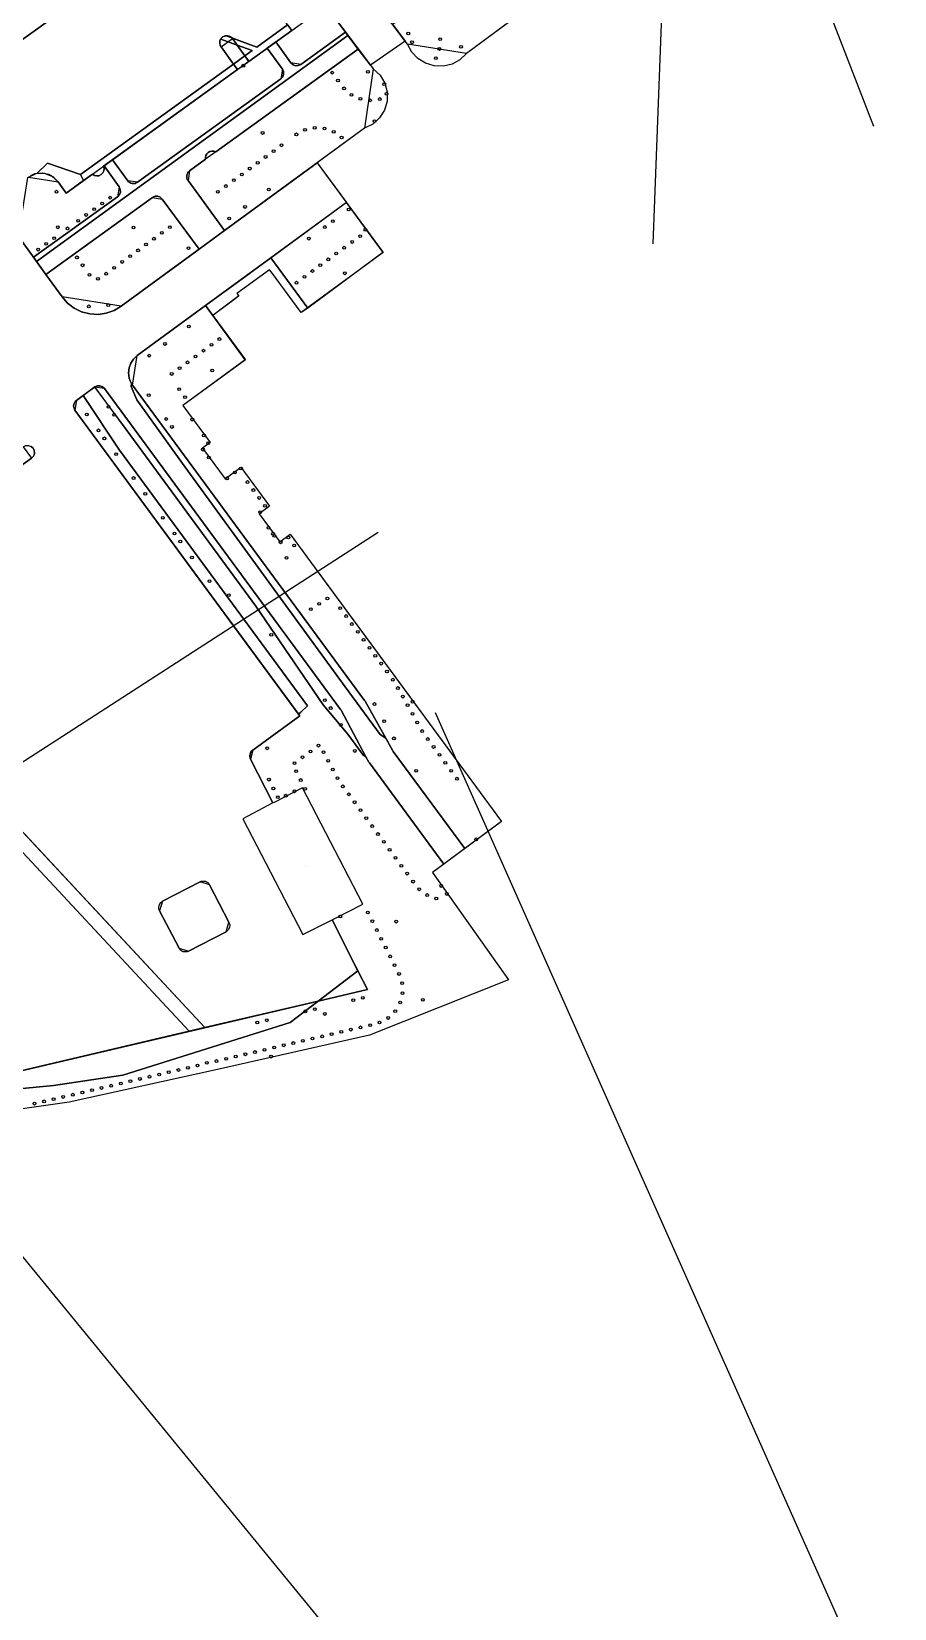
# Model space of a CAD drawing. Header units: metres. Extents: x 13966 to 15478, y -1639 to -430.
# Drawn here: x 14512.6 to 14635.2, y -1290.7 to -1066.7 of the extents above; entities that cross this region are included whole.
import ezdxf

# ---------------------------------------------------------------- set-up
doc = ezdxf.new("R2010")
doc.units = ezdxf.units.M
for name, color, linetype in [('BOUNDARY', 7, 'Continuous'), ('CURB', 7, 'Continuous'), ('ELECTR_CABLE_COMM', 7, 'Continuous'), ('GAS', 7, 'Continuous'), ('GRASS', 7, 'Continuous'), ('HEAT', 7, 'Continuous'), ('OVERHEAD_POWER_LINE', 7, 'Continuous'), ('ROAD', 7, 'Continuous'), ('SIDEWALK_PATH', 7, 'Continuous')]:
    doc.layers.add(name, color=color, linetype=linetype)

# ---------------------------------------------------------------- blocks, each defined once
blk = doc.blocks.new('ИВА_БУЛЛАТА')
blk.add_circle((0, 0), 0.2)
blk = doc.blocks.new('СПИРЕЯ_GREFSHEIM')
blk.add_circle((0, 0), 0.2)
blk = doc.blocks.new('ПУЗЫРЕПЛОДНИК_LADY_IN_RED')
blk.add_circle((0, 0), 0.2)
blk = doc.blocks.new('ПУЗЫРЕПЛОДНИК_TINY_WINE_GOLD')
blk.add_circle((0, 0), 0.2)
blk = doc.blocks.new('ЛАПЧАТКА_GOLDFINGER')
blk.add_circle((0, 0), 0.2)
blk = doc.blocks.new('КЛЕН_CRIMSON_SENTRY')
blk.add_circle((0, 0), 0.2)
blk = doc.blocks.new('КЛЕН_ГИННАЛА')
blk.add_circle((0, 0), 0.2)
blk = doc.blocks.new('КЛЕН_PRINCETON_GOLD')
blk.add_circle((0, 0), 0.2)

msp = doc.modelspace()

# ---------------------------------------------------------------- linework, layer by layer
at = {"layer": 'BOUNDARY'}
msp.add_lwpolyline([(14606.28, -1046.23), (14574.4, -1069.79), (14565.99, -1068.46), (14565.66, -1068.02), (14560.75, -1071.45), (14561.13, -1071.97), (14559.88, -1080.42), (14553.17, -1085.33), (14562.55, -1098.06), (14550.92, -1106.62), (14546.68, -1100.86), (14546.39, -1100.55), (14541.77, -1103.91), (14542.02, -1104.25), (14538.34, -1107), (14542.97, -1113.33), (14534.09, -1119.83), (14537.96, -1125.08), (14536.9, -1125.86), (14540.11, -1130.22), (14542.34, -1128.58), (14546.42, -1134.12), (14544.93, -1135.21), (14547.87, -1139.2), (14549.35, -1138.11), (14579.38, -1178.93), (14569.55, -1186.16), (14580.35, -1201.4), (14560.6, -1209.27), (14539.02, -1214.15), (14517.93, -1218.8), (14496.01, -1221.94)], dxfattribs=at)
at = {"layer": 'CURB'}
for points in [[(14571.62, -1019.25), (14572.36, -1020.29), (14571.67, -1024.47), (14482.84, -1088.16)], [(14565.66, -1068.02), (14559.97, -1060.45), (14560.35, -1052.77), (14561.9, -1052.87), (14564.18, -1056.03), (14572.29, -1050.19), (14569.95, -1046.94)], [(14539.51, -1068.85), (14541.13, -1067.68), (14543.47, -1070.92), (14549.55, -1066.53), (14547.27, -1063.37), (14547.67, -1061.88), (14554.93, -1063.74), (14560.75, -1071.45)], [(14547.3, -1068.16), (14546.08, -1069.04)], [(14557.21, -1066.76), (14550.84, -1071.36), (14549.44, -1071.13), (14547.3, -1068.16)], [(14557.21, -1066.77), (14559.01, -1069.16)], [(14553.17, -1085.33), (14525.33, -1105.71), (14516.92, -1104.37), (14510.73, -1095.78), (14512.08, -1087.4), (14512.16, -1087.35), (14516.35, -1088.02), (14517.52, -1089.65), (14521.24, -1086.96), (14522.82, -1085.82), (14541.85, -1072.09), (14539.51, -1068.85)], [(14546.08, -1069.04), (14548.23, -1072.01), (14548, -1073.41), (14527.64, -1088.1), (14526.25, -1087.87), (14524.1, -1084.9)], [(14559.03, -1069.15), (14538.75, -1083.78), (14537.29, -1084.83), (14535.05, -1086.45), (14534.82, -1087.86), (14540.02, -1094.96)], [(14522.89, -1085.77), (14525.03, -1088.75), (14524.81, -1090.14), (14512.87, -1098.75)], [(14524.1, -1084.9), (14522.89, -1085.77)], [(14514.63, -1101.19), (14529.77, -1090.26), (14531.17, -1090.48), (14536.39, -1097.61)], [(14574.14, -1182.78), (14563.98, -1168.96), (14563.91, -1168.86), (14559.97, -1161.83), (14559.9, -1161.73), (14526.94, -1116.93), (14527.59, -1112.73), (14557.31, -1090.98)], [(14536.39, -1097.61), (14540.02, -1094.96)], [(14512.87, -1098.75), (14514.63, -1101.19)], [(14551.83, -1105.96), (14546.6, -1098.82)], [(14540.23, -1103.48), (14543.76, -1100.9)], [(14542.96, -1113.31), (14537.32, -1105.61)], [(14571.16, -1184.98), (14560.59, -1170.6), (14560.52, -1170.48), (14556.57, -1163.12), (14556.49, -1163.01), (14522.95, -1117.41), (14521.55, -1117.19), (14518.97, -1119.09), (14518.76, -1120.49), (14550.69, -1163.89), (14544.01, -1168.79), (14543.72, -1170.05)], [(14520.59, -1117.91), (14520.56, -1117.92)], [(14511.42, -1125.68), (14512.59, -1127.3), (14497.7, -1138.02), (14500.28, -1141.6), (14499.6, -1145.78), (14487.31, -1154.64), (14537.22, -1208.21), (14560.32, -1202.8), (14555.3, -1192.89)], [(14498.76, -1217.21), (14534.97, -1208.73), (14485.67, -1155.82)], [(14546.88, -1176.29), (14543.72, -1170.05)], [(14551.47, -1185.35), (14551.47, -1185.34)]]:
    msp.add_lwpolyline(points, dxfattribs=at)
msp.add_lwpolyline([(14534.89, -1197.35), (14540.22, -1194.58), (14540.64, -1193.23), (14537.88, -1187.91), (14536.53, -1187.48), (14531.2, -1190.25), (14530.78, -1191.6), (14533.54, -1196.92)], close=True, dxfattribs=at)
at = {"layer": 'ELECTR_CABLE_COMM'}
msp.add_line((14569.96, -1163.43), (14635.2, -1310.16), dxfattribs=at)
at = {"layer": 'GAS'}
for p, q in [((14632.28, -1080.15), (14522.03, -796.13)), ((14378.96, -1079.46), (14616.6, -1369.15))]:
    msp.add_line(p, q, dxfattribs=at)
at = {"layer": 'GRASS'}
for points in [[(14563.88, -1065.65), (14598.56, -1040.63), (14599.07, -1040.33), (14599.62, -1040.14), (14600.2, -1040.07), (14600.79, -1040.1), (14601.37, -1040.25), (14601.89, -1040.51), (14602.36, -1040.87), (14602.75, -1041.31), (14606.29, -1046.22), (14574.4, -1069.79), (14573.46, -1070.68), (14572.34, -1071.29), (14571.11, -1071.59), (14569.81, -1071.56), (14568.57, -1071.19), (14567.48, -1070.52), (14566.61, -1069.6), (14565.99, -1068.46)], [(14551.19, -1064.07), (14547.1, -1062.62), (14547.17, -1062.39), (14547.29, -1062.18), (14547.46, -1062), (14547.67, -1061.88), (14549.65, -1061.36), (14551.63, -1061.53), (14553.45, -1062.34), (14554.93, -1063.74), (14557.21, -1066.76), (14550.84, -1071.36), (14550.48, -1071.52), (14550.1, -1071.54), (14549.74, -1071.4), (14549.44, -1071.13), (14547.3, -1068.16), (14549.55, -1066.53), (14551.81, -1064.91)], [(14539.51, -1068.85), (14539.37, -1068.59), (14539.32, -1068.3), (14539.35, -1068.01), (14539.47, -1067.74), (14541.79, -1068.59), (14542.91, -1070.14), (14541.28, -1071.31)], [(14541.79, -1068.59), (14539.47, -1067.74), (14539.61, -1067.56), (14539.79, -1067.42), (14539.99, -1067.32), (14540.22, -1067.27), (14541.04, -1067.57), (14541.09, -1067.62), (14541.13, -1067.68)], [(14526.25, -1087.87), (14524.1, -1084.9), (14541.85, -1072.09), (14541.89, -1072.03), (14543.33, -1071.04), (14543.38, -1070.89), (14543.47, -1070.92), (14546.08, -1069.04), (14548.23, -1072.01), (14548.39, -1072.37), (14548.4, -1072.76), (14548.27, -1073.12), (14548, -1073.41), (14527.64, -1088.1), (14527.47, -1088.19), (14527.29, -1088.26), (14527.1, -1088.28), (14526.9, -1088.27), (14526.71, -1088.22), (14526.53, -1088.14), (14526.38, -1088.02)], [(14534.82, -1087.86), (14534.72, -1087.69), (14534.66, -1087.5), (14534.63, -1087.31), (14534.64, -1087.11), (14534.69, -1086.92), (14534.78, -1086.74), (14534.9, -1086.59), (14535.05, -1086.45), (14537.29, -1084.83), (14537.29, -1084.55), (14537.35, -1084.28), (14537.49, -1084.04), (14537.69, -1083.85), (14537.94, -1083.72), (14538.21, -1083.66), (14538.49, -1083.68), (14538.75, -1083.78), (14559.02, -1069.16), (14561.13, -1071.97), (14562.1, -1072.88), (14562.77, -1074), (14563.12, -1075.25), (14563.11, -1076.58), (14562.73, -1077.86), (14562.04, -1078.96), (14561.07, -1079.83), (14559.88, -1080.42), (14540.02, -1094.96)], [(14541.8, -1072.03), (14541.28, -1071.31), (14542.91, -1070.14), (14543.4, -1070.83), (14543.33, -1071.04), (14541.94, -1072.03)], [(14516.92, -1104.37), (14514.63, -1101.19), (14529.77, -1090.26), (14530.13, -1090.09), (14530.52, -1090.08), (14530.87, -1090.21), (14531.17, -1090.48), (14536.39, -1097.61), (14525.33, -1105.71), (14524.31, -1106.31), (14523.2, -1106.7), (14522.04, -1106.86), (14520.85, -1106.79), (14519.7, -1106.49), (14518.64, -1105.98), (14517.71, -1105.26)], [(14551.83, -1105.96), (14546.6, -1098.82), (14557.31, -1090.98), (14562.51, -1098.09)], [(14526.78, -1116.68), (14526.6, -1116.32), (14526.47, -1115.95), (14526.39, -1115.55), (14526.36, -1115.15), (14526.44, -1114.45), (14526.69, -1113.8), (14527.07, -1113.21), (14527.59, -1112.73), (14537.32, -1105.61), (14538.34, -1107), (14542.96, -1113.31), (14534.1, -1119.83), (14537.96, -1125.08), (14536.9, -1125.86), (14540.11, -1130.22), (14542.34, -1128.58), (14546.42, -1134.12), (14544.93, -1135.21), (14547.87, -1139.2), (14549.35, -1138.11), (14556.16, -1147.36), (14579.38, -1178.93), (14574.14, -1182.78), (14563.98, -1168.96), (14563.91, -1168.86), (14562.93, -1167.1), (14559.97, -1161.83), (14559.9, -1161.73), (14526.94, -1116.93), (14526.9, -1116.87), (14526.86, -1116.81), (14526.82, -1116.75)], [(14525.52, -1122.53), (14521.58, -1117.17), (14521.94, -1117.02), (14522.31, -1117.01), (14522.66, -1117.14), (14522.95, -1117.41), (14556.49, -1163.01), (14556.57, -1163.12), (14560.11, -1169.73), (14559.74, -1169.54), (14557.55, -1166.52), (14554.01, -1162.36), (14544.46, -1148.33)], [(14518.76, -1120.49), (14518.68, -1120.35), (14518.62, -1120.21), (14518.58, -1120.05), (14518.57, -1119.9), (14518.6, -1119.66), (14518.68, -1119.44), (14518.8, -1119.25), (14518.97, -1119.09), (14519.92, -1118.39), (14525.08, -1126.15), (14551.8, -1162.48), (14550.86, -1163.39), (14550.54, -1163.69)], [(14497.7, -1138.02), (14496.54, -1136.4), (14511.42, -1125.68), (14511.78, -1125.51), (14512.16, -1125.5), (14512.52, -1125.63), (14512.81, -1125.89), (14512.91, -1126.07), (14512.97, -1126.25), (14513, -1126.44), (14512.99, -1126.64), (14512.94, -1126.83), (14512.85, -1127.01), (14512.74, -1127.17), (14512.59, -1127.3)], [(14534.97, -1208.73), (14485.67, -1155.82), (14487.27, -1154.67), (14537.22, -1208.21)], [(14530.78, -1191.6), (14530.73, -1191.49), (14530.69, -1191.38), (14530.67, -1191.26), (14530.66, -1191.14), (14530.7, -1190.87), (14530.81, -1190.62), (14530.98, -1190.41), (14531.2, -1190.25), (14536.53, -1187.48), (14536.71, -1187.41), (14536.9, -1187.38), (14537.1, -1187.38), (14537.29, -1187.42), (14537.47, -1187.5), (14537.63, -1187.61), (14537.77, -1187.75), (14537.88, -1187.91), (14540.64, -1193.23), (14540.75, -1193.62), (14540.71, -1194), (14540.53, -1194.33), (14540.22, -1194.58), (14534.89, -1197.35), (14534.71, -1197.42), (14534.52, -1197.46), (14534.32, -1197.46), (14534.13, -1197.42), (14533.95, -1197.34), (14533.79, -1197.23), (14533.65, -1197.09), (14533.54, -1196.92)], [(14501.37, -1217.8), (14499.98, -1216.93), (14553.33, -1204.44), (14549.34, -1207.49), (14525.58, -1214.97), (14515.7, -1216.45)]]:
    msp.add_lwpolyline(points, close=True, dxfattribs=at)
for points in [[(14512.16, -1087.35), (14513.25, -1086.85), (14514.4, -1086.82), (14515.47, -1087.21), (14516.35, -1088.02), (14517.52, -1089.65), (14521.24, -1086.96), (14521.53, -1087.13), (14521.85, -1087.2), (14522.17, -1087.16), (14522.47, -1087.01), (14522.71, -1086.77), (14522.85, -1086.48), (14522.89, -1086.15), (14522.82, -1085.82), (14522.89, -1085.77), (14525.03, -1088.75), (14525.2, -1089.11), (14525.21, -1089.49), (14525.08, -1089.85), (14524.81, -1090.14), (14512.87, -1098.75), (14510.73, -1095.78)], [(14501.37, -1217.8), (14515.7, -1216.45), (14525.58, -1214.97), (14549.34, -1207.49), (14553.33, -1204.44), (14560.32, -1202.8), (14558.97, -1200.13), (14555.3, -1192.89), (14559.68, -1190.67), (14551.11, -1174.15), (14547.06, -1176.2), (14546.88, -1176.29), (14543.72, -1170.05), (14543.67, -1169.94), (14543.63, -1169.83), (14543.61, -1169.72), (14543.61, -1169.6), (14543.63, -1169.37), (14543.71, -1169.15), (14543.84, -1168.95), (14544.01, -1168.79), (14550.69, -1163.89), (14550.54, -1163.69), (14550.86, -1163.39), (14551.8, -1162.48), (14525.08, -1126.15), (14519.92, -1118.39), (14520.56, -1117.92), (14521.55, -1117.19), (14525.52, -1122.53), (14544.46, -1148.33), (14554.01, -1162.36), (14557.55, -1166.52), (14559.74, -1169.54), (14560.11, -1169.73), (14560.52, -1170.48), (14560.59, -1170.6), (14571.16, -1184.98), (14569.55, -1186.16), (14580.35, -1201.4), (14560.6, -1209.27), (14539.02, -1214.15), (14517.93, -1218.8), (14496.01, -1221.94)]]:
    msp.add_lwpolyline(points, dxfattribs=at)
at = {"layer": 'HEAT'}
msp.add_line((14600.91, -1096.84), (14615.74, -712.48), dxfattribs=at)
at = {"layer": 'OVERHEAD_POWER_LINE'}
msp.add_line((14350.04, -1274.56), (14561.85, -1137.82), dxfattribs=at)
at = {"layer": 'ROAD'}
for points in [[(14369.74, -1140.02), (14389.41, -1126.41), (14413.07, -1133.46), (14415.32, -1133.86), (14417.58, -1133.74), (14419.75, -1133.12), (14421.75, -1132.01), (14466.65, -1099.83), (14467.23, -1099.42), (14468.31, -1098.63), (14470.28, -1097.18), (14471.34, -1096.41), (14482.84, -1088.16), (14571.67, -1024.47)], [(14563.88, -1065.65), (14565.66, -1068.02), (14560.75, -1071.45), (14559.02, -1069.16), (14557.55, -1067.22), (14557.21, -1066.76), (14554.93, -1063.74)], [(14548.95, -1065.71), (14544.61, -1068.89), (14541.04, -1067.57), (14540.87, -1067.43), (14540.67, -1067.33), (14540.45, -1067.27), (14540.22, -1067.27), (14540.09, -1067.29), (14539.96, -1067.33), (14539.85, -1067.38), (14539.73, -1067.45), (14539.66, -1067.51), (14539.59, -1067.58), (14539.52, -1067.66), (14539.47, -1067.74), (14539.4, -1067.86), (14539.36, -1067.99), (14539.33, -1068.13), (14539.32, -1068.26), (14539.33, -1068.42), (14539.37, -1068.57), (14539.43, -1068.72), (14539.51, -1068.85), (14541.28, -1071.31), (14519.56, -1087.01), (14514.86, -1085.39), (14513.35, -1086.83), (14513.04, -1086.91), (14512.73, -1087.02), (14512.44, -1087.17)], [(14510.73, -1095.78), (14512.87, -1098.75), (14513.3, -1099.34), (14514.63, -1101.19), (14516.92, -1104.37), (14517.71, -1105.26), (14518.64, -1105.98), (14519.7, -1106.49), (14520.85, -1106.79), (14522.04, -1106.86), (14523.2, -1106.7), (14524.31, -1106.31), (14525.33, -1105.71), (14536.39, -1097.61), (14540.02, -1094.96), (14553.17, -1085.33), (14557.32, -1090.97), (14546.6, -1098.82), (14537.32, -1105.61), (14527.59, -1112.73), (14527.07, -1113.21), (14526.69, -1113.8), (14526.44, -1114.45), (14526.36, -1115.15), (14526.39, -1115.55), (14526.47, -1115.95), (14526.6, -1116.32), (14526.78, -1116.68), (14526.75, -1117.13), (14527.54, -1119), (14534.02, -1128.07), (14547.04, -1145.94), (14557.17, -1159.79), (14562.13, -1166.57), (14562.93, -1167.1), (14563.91, -1168.86), (14563.98, -1168.96), (14574.14, -1182.78), (14571.16, -1184.98), (14560.59, -1170.6), (14560.52, -1170.48), (14560.11, -1169.73), (14556.57, -1163.12), (14556.49, -1163.01), (14522.95, -1117.41), (14522.66, -1117.14), (14522.31, -1117.01), (14521.94, -1117.02), (14521.58, -1117.17), (14520.59, -1117.91), (14519.92, -1118.39), (14518.97, -1119.09), (14518.8, -1119.25), (14518.68, -1119.44), (14518.6, -1119.66), (14518.57, -1119.9), (14518.58, -1120.05), (14518.62, -1120.21), (14518.68, -1120.35), (14518.76, -1120.49), (14550.54, -1163.69), (14550.69, -1163.89), (14544.01, -1168.79), (14543.84, -1168.95), (14543.71, -1169.15), (14543.63, -1169.37), (14543.61, -1169.6), (14543.61, -1169.72), (14543.63, -1169.83), (14543.67, -1169.94), (14543.72, -1170.05), (14546.88, -1176.29), (14542.6, -1178.52), (14551.15, -1194.98), (14555.3, -1192.88), (14558.97, -1200.13), (14553.33, -1204.44), (14537.22, -1208.21), (14487.31, -1154.64)], [(14497.7, -1138.02), (14512.59, -1127.3), (14512.74, -1127.17), (14512.85, -1127.01), (14512.94, -1126.83), (14512.99, -1126.64), (14513, -1126.44), (14512.97, -1126.25), (14512.91, -1126.07), (14512.81, -1125.89), (14512.52, -1125.63)], [(14485.67, -1155.82), (14534.97, -1208.73), (14499.98, -1216.93)]]:
    msp.add_lwpolyline(points, dxfattribs=at)
for points in [[(14541.79, -1068.59), (14541.13, -1067.68), (14541.15, -1067.61), (14544.61, -1068.89), (14548.95, -1065.71), (14549.55, -1066.53), (14543.47, -1070.92), (14542.91, -1070.14), (14543.95, -1069.38)], [(14542.91, -1070.14), (14541.79, -1068.59), (14543.95, -1069.38)], [(14519.99, -1087.86), (14519.56, -1087.01), (14541.28, -1071.31), (14541.85, -1072.09), (14522.82, -1085.82), (14522.89, -1086.15), (14522.85, -1086.48), (14522.71, -1086.77), (14522.47, -1087.01), (14522.17, -1087.16), (14521.85, -1087.2), (14521.53, -1087.13), (14521.24, -1086.96)], [(14516.35, -1088.02), (14515.75, -1087.41), (14515.03, -1086.99), (14514.21, -1086.79), (14513.35, -1086.83), (14514.86, -1085.39), (14519.56, -1087.01), (14519.99, -1087.86), (14517.52, -1089.65)], [(14527.54, -1119), (14526.75, -1117.13), (14526.78, -1116.68), (14526.82, -1116.75), (14526.86, -1116.81), (14526.9, -1116.87), (14526.94, -1116.93), (14559.9, -1161.73), (14559.97, -1161.83), (14562.93, -1167.1), (14562.13, -1166.57), (14557.17, -1159.79), (14547.04, -1145.94), (14534.02, -1128.07)], [(14530.78, -1191.6), (14530.73, -1191.49), (14530.69, -1191.38), (14530.67, -1191.26), (14530.66, -1191.14), (14530.7, -1190.87), (14530.81, -1190.62), (14530.98, -1190.41), (14531.2, -1190.25), (14536.53, -1187.48), (14536.71, -1187.41), (14536.9, -1187.38), (14537.1, -1187.38), (14537.29, -1187.42), (14537.47, -1187.5), (14537.63, -1187.61), (14537.77, -1187.75), (14537.88, -1187.91), (14540.64, -1193.23), (14540.75, -1193.62), (14540.71, -1194), (14540.53, -1194.33), (14540.22, -1194.58), (14534.89, -1197.35), (14534.71, -1197.42), (14534.52, -1197.46), (14534.32, -1197.46), (14534.13, -1197.42), (14533.95, -1197.34), (14533.79, -1197.23), (14533.65, -1197.09), (14533.54, -1196.92)], [(14560.32, -1202.8), (14553.33, -1204.44), (14558.97, -1200.13)]]:
    msp.add_lwpolyline(points, close=True, dxfattribs=at)
at = {"layer": 'SIDEWALK_PATH'}
for points in [[(14413.07, -1133.46), (14389.41, -1126.41), (14390.28, -1124.47), (14416.58, -1131.07), (14571.77, -1019.45), (14572.36, -1020.29), (14572.85, -1021.37), (14572.89, -1022.52), (14572.49, -1023.6), (14571.67, -1024.47), (14421.75, -1132.01), (14419.75, -1133.12), (14417.58, -1133.74), (14415.32, -1133.86)], [(14513.3, -1099.34), (14512.87, -1098.75), (14524.81, -1090.14), (14525.08, -1089.85), (14525.21, -1089.49), (14525.2, -1089.11), (14525.03, -1088.75), (14522.89, -1085.77), (14524.1, -1084.9), (14526.25, -1087.87), (14526.38, -1088.02), (14526.53, -1088.14), (14526.71, -1088.22), (14526.9, -1088.27), (14527.1, -1088.28), (14527.29, -1088.26), (14527.47, -1088.19), (14527.64, -1088.1), (14548, -1073.41), (14548.27, -1073.12), (14548.4, -1072.76), (14548.39, -1072.37), (14548.23, -1072.01), (14546.08, -1069.04), (14547.3, -1068.16), (14549.44, -1071.13), (14549.74, -1071.4), (14550.1, -1071.54), (14550.48, -1071.52), (14550.84, -1071.36), (14557.21, -1066.76), (14557.55, -1067.22)], [(14538.75, -1083.78), (14538.49, -1083.68), (14538.21, -1083.66), (14537.94, -1083.72), (14537.69, -1083.85), (14537.49, -1084.04), (14537.35, -1084.28), (14537.29, -1084.55), (14537.29, -1084.83), (14535.05, -1086.45), (14534.9, -1086.59), (14534.78, -1086.74), (14534.69, -1086.92), (14534.64, -1087.11), (14534.63, -1087.31), (14534.66, -1087.5), (14534.72, -1087.69), (14534.82, -1087.86), (14540.02, -1094.96), (14536.39, -1097.61), (14531.17, -1090.48), (14530.87, -1090.21), (14530.52, -1090.08), (14530.13, -1090.09), (14529.77, -1090.26), (14514.63, -1101.19), (14513.3, -1099.34), (14557.55, -1067.22), (14559.02, -1069.16)], [(14538.34, -1107.01), (14537.32, -1105.61), (14546.6, -1098.82), (14551.83, -1105.96), (14550.92, -1106.62), (14546.68, -1100.86), (14546.39, -1100.55), (14541.77, -1103.91), (14542.02, -1104.25), (14541.5, -1104.64)]]:
    msp.add_lwpolyline(points, close=True, dxfattribs=at)

# ---------------------------------------------------------------- block references
at = {"layer": 'BUSH'}
for name, p in [('СПИРЕЯ_GREFSHEIM', (14566.12, -1066.96)), ('ИВА_БУЛЛАТА', (14566.65, -1068.2)), ('ПУЗЫРЕПЛОДНИК_LADY_IN_RED', (14570.65, -1067.76)), ('ЛАПЧАТКА_GOLDFINGER', (14570.03, -1070.45)), ('ПУЗЫРЕПЛОДНИК_TINY_WINE_GOLD', (14570.53, -1069.15)), ('СПИРЕЯ_GREFSHEIM', (14542.68, -1071.53)), ('ПУЗЫРЕПЛОДНИК_TINY_WINE_GOLD', (14555.29, -1072.52)), ('СПИРЕЯ_GREFSHEIM', (14560.39, -1072.39)), ('ПУЗЫРЕПЛОДНИК_LADY_IN_RED', (14556.13, -1073.64)), ('СПИРЕЯ_GREFSHEIM', (14556.99, -1074.75)), ('ИВА_БУЛЛАТА', (14558.05, -1075.66)), ('ИВА_БУЛЛАТА', (14562.71, -1074.16)), ('СПИРЕЯ_GREFSHEIM', (14563.01, -1075.51)), ('ЛАПЧАТКА_GOLDFINGER', (14559.31, -1076.24)), ('ПУЗЫРЕПЛОДНИК_TINY_WINE_GOLD', (14560.69, -1076.45)), ('ПУЗЫРЕПЛОДНИК_LADY_IN_RED', (14562.07, -1076.27)), ('ПУЗЫРЕПЛОДНИК_LADY_IN_RED', (14550.22, -1081.29)), ('ПУЗЫРЕПЛОДНИК_TINY_WINE_GOLD', (14551.45, -1080.64)), ('ЛАПЧАТКА_GOLDFINGER', (14552.82, -1080.35)), ('ИВА_БУЛЛАТА', (14554.21, -1080.44)), ('СПИРЕЯ_GREFSHEIM', (14555.52, -1080.92)), ('ПУЗЫРЕПЛОДНИК_LADY_IN_RED', (14556.65, -1081.74)), ('ПУЗЫРЕПЛОДНИК_LADY_IN_RED', (14545.85, -1084.5)), ('ПУЗЫРЕПЛОДНИК_TINY_WINE_GOLD', (14546.98, -1083.67)), ('ЛАПЧАТКА_GOLDFINGER', (14548.11, -1082.84)), ('ИВА_БУЛЛАТА', (14543.59, -1086.15)), ('СПИРЕЯ_GREFSHEIM', (14544.72, -1085.32)), ('ПУЗЫРЕПЛОДНИК_LADY_IN_RED', (14540.2, -1088.63)), ('ПУЗЫРЕПЛОДНИК_TINY_WINE_GOLD', (14541.33, -1087.8)), ('ЛАПЧАТКА_GOLDFINGER', (14542.46, -1086.98)), ('СПИРЕЯ_GREFSHEIM', (14546.31, -1089.12)), ('ПУЗЫРЕПЛОДНИК_TINY_WINE_GOLD', (14516.13, -1089.43)), ('СПИРЕЯ_GREFSHEIM', (14522.63, -1091.1)), ('ИВА_БУЛЛАТА', (14523.76, -1090.28)), ('СПИРЕЯ_GREFSHEIM', (14539.07, -1089.46)), ('ЛАПЧАТКА_GOLDFINGER', (14519.22, -1093.56)), ('ПУЗЫРЕПЛОДНИК_TINY_WINE_GOLD', (14520.35, -1092.74)), ('ПУЗЫРЕПЛОДНИК_LADY_IN_RED', (14521.49, -1091.92)), ('ПУЗЫРЕПЛОДНИК_TINY_WINE_GOLD', (14540.66, -1093.25)), ('ПУЗЫРЕПЛОДНИК_LADY_IN_RED', (14542.92, -1091.6)), ('ИВА_БУЛЛАТА', (14555.39, -1093.62)), ('СПИРЕЯ_GREFSHEIM', (14557.65, -1091.97)), ('ИВА_БУЛЛАТА', (14516.31, -1094.49)), ('ЛАПЧАТКА_GOLDFINGER', (14517.7, -1094.64)), ('СПИРЕЯ_GREFSHEIM', (14531.1, -1095.29)), ('ПУЗЫРЕПЛОДНИК_LADY_IN_RED', (14532.23, -1094.46)), ('ЛАПЧАТКА_GOLDFINGER', (14554.26, -1094.45)), ('СПИРЕЯ_GREFSHEIM', (14559.27, -1095.74)), ('ИВА_БУЛЛАТА', (14560.02, -1094.86)), ('ПУЗЫРЕПЛОДНИК_TINY_WINE_GOLD', (14513.53, -1097.66)), ('ПУЗЫРЕПЛОДНИК_LADY_IN_RED', (14514.66, -1096.84)), ('СПИРЕЯ_GREFSHEIM', (14515.8, -1096.03)), ('ПУЗЫРЕПЛОДНИК_TINY_WINE_GOLD', (14527.72, -1097.77)), ('ЛАПЧАТКА_GOLDFINGER', (14528.85, -1096.94)), ('ИВА_БУЛЛАТА', (14529.98, -1096.11)), ('ПУЗЫРЕПЛОДНИК_TINY_WINE_GOLD', (14534.9, -1097.46)), ('ПУЗЫРЕПЛОДНИК_TINY_WINE_GOLD', (14552, -1096.1)), ('ПУЗЫРЕПЛОДНИК_TINY_WINE_GOLD', (14557.01, -1097.39)), ('ПУЗЫРЕПЛОДНИК_LADY_IN_RED', (14558.14, -1096.57)), ('ПУЗЫРЕПЛОДНИК_LADY_IN_RED', (14519.04, -1098.76)), ('ПУЗЫРЕПЛОДНИК_TINY_WINE_GOLD', (14519.85, -1099.89)), ('ИВА_БУЛЛАТА', (14524.33, -1100.25)), ('СПИРЕЯ_GREFSHEIM', (14525.46, -1099.42)), ('ПУЗЫРЕПЛОДНИК_LADY_IN_RED', (14526.59, -1098.59)), ('СПИРЕЯ_GREFSHEIM', (14553.62, -1099.87)), ('ИВА_БУЛЛАТА', (14554.75, -1099.05)), ('ЛАПЧАТКА_GOLDFINGER', (14555.88, -1098.22)), ('ПУЗЫРЕПЛОДНИК_LADY_IN_RED', (14520.83, -1101.25)), ('ПУЗЫРЕПЛОДНИК_TINY_WINE_GOLD', (14522.02, -1101.82)), ('ЛАПЧАТКА_GOLDFINGER', (14523.2, -1101.08)), ('ЛАПЧАТКА_GOLDFINGER', (14550.23, -1102.36)), ('ПУЗЫРЕПЛОДНИК_TINY_WINE_GOLD', (14551.36, -1101.53)), ('ПУЗЫРЕПЛОДНИК_LADY_IN_RED', (14552.49, -1100.7)), ('ПУЗЫРЕПЛОДНИК_TINY_WINE_GOLD', (14520.74, -1105.73)), ('ПУЗЫРЕПЛОДНИК_LADY_IN_RED', (14523.49, -1105.54)), ('СПИРЕЯ_GREFSHEIM', (14534.94, -1108.59)), ('ИВА_БУЛЛАТА', (14531.55, -1111.07)), ('СПИРЕЯ_GREFSHEIM', (14538.15, -1111.2)), ('ИВА_БУЛЛАТА', (14539.28, -1110.37)), ('ЛАПЧАТКА_GOLDFINGER', (14529.29, -1112.73)), ('ЛАПЧАТКА_GOLDFINGER', (14534.76, -1113.68)), ('ПУЗЫРЕПЛОДНИК_TINY_WINE_GOLD', (14535.89, -1112.85)), ('ПУЗЫРЕПЛОДНИК_LADY_IN_RED', (14537.02, -1112.02)), ('СПИРЕЯ_GREFSHEIM', (14532.5, -1115.33)), ('ИВА_БУЛЛАТА', (14533.63, -1114.5)), ('ПУЗЫРЕПЛОДНИК_LADY_IN_RED', (14533.57, -1117.49)), ('ПУЗЫРЕПЛОДНИК_TINY_WINE_GOLD', (14523.51, -1120)), ('ПУЗЫРЕПЛОДНИК_LADY_IN_RED', (14529.23, -1118.34)), ('ПУЗЫРЕПЛОДНИК_TINY_WINE_GOLD', (14534.4, -1118.62)), ('ПУЗЫРЕПЛОДНИК_LADY_IN_RED', (14520.45, -1121.1)), ('ЛАПЧАТКА_GOLDFINGER', (14524.34, -1121.12)), ('СПИРЕЯ_GREFSHEIM', (14531.72, -1121.73)), ('ЛАПЧАТКА_GOLDFINGER', (14535.43, -1121.82)), ('СПИРЕЯ_GREFSHEIM', (14522.11, -1123.35)), ('ИВА_БУЛЛАТА', (14522.94, -1124.48)), ('ИВА_БУЛЛАТА', (14532.54, -1122.86)), ('ИВА_БУЛЛАТА', (14537.09, -1124.07)), ('ЛАПЧАТКА_GOLDFINGER', (14524.6, -1126.73)), ('ПУЗЫРЕПЛОДНИК_LADY_IN_RED', (14536.94, -1126.08)), ('СПИРЕЯ_GREFSHEIM', (14537.69, -1125.16)), ('ПУЗЫРЕПЛОДНИК_TINY_WINE_GOLD', (14537.77, -1127.21)), ('ИВА_БУЛЛАТА', (14541.48, -1129.34)), ('ПУЗЫРЕПЛОДНИК_TINY_WINE_GOLD', (14527.09, -1130.12)), ('ЛАПЧАТКА_GOLDFINGER', (14540.35, -1130.17)), ('СПИРЕЯ_GREFSHEIM', (14543.28, -1130.69)), ('ПУЗЫРЕПЛОДНИК_LADY_IN_RED', (14528.75, -1132.37)), ('ПУЗЫРЕПЛОДНИК_LADY_IN_RED', (14544.11, -1131.82)), ('ПУЗЫРЕПЛОДНИК_TINY_WINE_GOLD', (14544.94, -1132.95)), ('СПИРЕЯ_GREFSHEIM', (14531.23, -1135.76)), ('ИВА_БУЛЛАТА', (14545.08, -1134.97)), ('ЛАПЧАТКА_GOLDFINGER', (14545.76, -1134.08)), ('ИВА_БУЛЛАТА', (14532.89, -1138.01)), ('СПИРЕЯ_GREFSHEIM', (14546.26, -1137.19)), ('ПУЗЫРЕПЛОДНИК_LADY_IN_RED', (14547.09, -1138.31)), ('ЛАПЧАТКА_GOLDFINGER', (14533.72, -1139.14)), ('ПУЗЫРЕПЛОДНИК_TINY_WINE_GOLD', (14547.98, -1139.25)), ('ЛАПЧАТКА_GOLDFINGER', (14549.08, -1138.58)), ('ИВА_БУЛЛАТА', (14549.91, -1139.71)), ('ПУЗЫРЕПЛОДНИК_TINY_WINE_GOLD', (14535.38, -1141.4)), ('СПИРЕЯ_GREFSHEIM', (14548.82, -1141.46)), ('ПУЗЫРЕПЛОДНИК_LADY_IN_RED', (14537.87, -1144.78)), ('СПИРЕЯ_GREFSHEIM', (14540.62, -1146.76)), ('ИВА_БУЛЛАТА', (14554.62, -1147.24)), ('ПУЗЫРЕПЛОДНИК_TINY_WINE_GOLD', (14552.27, -1148.76)), ('ЛАПЧАТКА_GOLDFINGER', (14553.45, -1148)), ('СПИРЕЯ_GREFSHEIM', (14556.45, -1148.6)), ('ПУЗЫРЕПЛОДНИК_LADY_IN_RED', (14557.28, -1149.73)), ('ПУЗЫРЕПЛОДНИК_TINY_WINE_GOLD', (14558.11, -1150.86)), ('ИВА_БУЛЛАТА', (14546.65, -1152.39)), ('ЛАПЧАТКА_GOLDFINGER', (14558.94, -1151.98)), ('ИВА_БУЛЛАТА', (14559.77, -1153.11)), ('СПИРЕЯ_GREFSHEIM', (14560.6, -1154.24)), ('ПУЗЫРЕПЛОДНИК_LADY_IN_RED', (14561.43, -1155.37)), ('ПУЗЫРЕПЛОДНИК_TINY_WINE_GOLD', (14562.26, -1156.49)), ('ЛАПЧАТКА_GOLDFINGER', (14563.09, -1157.62)), ('ПУЗЫРЕПЛОДНИК_LADY_IN_RED', (14563.93, -1158.77)), ('ПУЗЫРЕПЛОДНИК_TINY_WINE_GOLD', (14564.65, -1159.96)), ('ЛАПЧАТКА_GOLDFINGER', (14554.27, -1161.67)), ('ИВА_БУЛЛАТА', (14555.1, -1162.8)), ('ПУЗЫРЕПЛОДНИК_LADY_IN_RED', (14561.33, -1162.23)), ('ЛАПЧАТКА_GOLDFINGER', (14565.34, -1161.18)), ('ИВА_БУЛЛАТА', (14566.02, -1162.4)), ('СПИРЕЯ_GREFSHEIM', (14556.54, -1165.2)), ('СПИРЕЯ_GREFSHEIM', (14562.7, -1164.67)), ('СПИРЕЯ_GREFSHEIM', (14566.71, -1163.63)), ('ПУЗЫРЕПЛОДНИК_LADY_IN_RED', (14567.39, -1164.85)), ('ИВА_БУЛЛАТА', (14564.08, -1167.11)), ('ПУЗЫРЕПЛОДНИК_TINY_WINE_GOLD', (14568.08, -1166.07)), ('ЛАПЧАТКА_GOLDFINGER', (14568.89, -1167.2)), ('СПИРЕЯ_GREFSHEIM', (14546.08, -1168.52)), ('ИВА_БУЛЛАТА', (14551.09, -1169.8)), ('ЛАПЧАТКА_GOLDFINGER', (14552.22, -1168.97)), ('ПУЗЫРЕПЛОДНИК_TINY_WINE_GOLD', (14553.35, -1168.14)), ('ПУЗЫРЕПЛОДНИК_LADY_IN_RED', (14554.08, -1169.06)), ('ПУЗЫРЕПЛОДНИК_LADY_IN_RED', (14558.53, -1168.9)), ('ИВА_БУЛЛАТА', (14569.72, -1168.33)), ('СПИРЕЯ_GREFSHEIM', (14570.55, -1169.46)), ('СПИРЕЯ_GREFSHEIM', (14549.96, -1170.62)), ('ПУЗЫРЕПЛОДНИК_LADY_IN_RED', (14550.2, -1171.78)), ('СПИРЕЯ_GREFSHEIM', (14554.74, -1170.29)), ('ИВА_БУЛЛАТА', (14555.4, -1171.53)), ('ЛАПЧАТКА_GOLDFINGER', (14567.24, -1171.72)), ('ПУЗЫРЕПЛОДНИК_LADY_IN_RED', (14571.38, -1170.59)), ('ПУЗЫРЕПЛОДНИК_TINY_WINE_GOLD', (14572.21, -1171.72)), ('ИВА_БУЛЛАТА', (14546.32, -1172.97)), ('ЛАПЧАТКА_GOLDFINGER', (14546.95, -1174.22)), ('ПУЗЫРЕПЛОДНИК_TINY_WINE_GOLD', (14550.83, -1173.03)), ('ЛАПЧАТКА_GOLDFINGER', (14551.45, -1174.28)), ('ЛАПЧАТКА_GOLDFINGER', (14556.06, -1172.76)), ('ПУЗЫРЕПЛОДНИК_TINY_WINE_GOLD', (14556.83, -1173.93)), ('ЛАПЧАТКА_GOLDFINGER', (14573.04, -1172.84)), ('ПУЗЫРЕПЛОДНИК_TINY_WINE_GOLD', (14547.59, -1175.47)), ('ПУЗЫРЕПЛОДНИК_LADY_IN_RED', (14548.7, -1175.26)), ('СПИРЕЯ_GREFSHEIM', (14549.95, -1174.63)), ('ПУЗЫРЕПЛОДНИК_LADY_IN_RED', (14557.66, -1175.06)), ('СПИРЕЯ_GREFSHEIM', (14558.49, -1176.19)), ('ИВА_БУЛЛАТА', (14559.32, -1177.31)), ('ЛАПЧАТКА_GOLDFINGER', (14560.15, -1178.44)), ('ПУЗЫРЕПЛОДНИК_TINY_WINE_GOLD', (14560.98, -1179.57)), ('ПУЗЫРЕПЛОДНИК_LADY_IN_RED', (14561.81, -1180.7)), ('СПИРЕЯ_GREFSHEIM', (14562.64, -1181.82)), ('ИВА_БУЛЛАТА', (14563.47, -1182.95)), ('ПУЗЫРЕПЛОДНИК_TINY_WINE_GOLD', (14575.77, -1181.46)), ('ЛАПЧАТКА_GOLDFINGER', (14564.3, -1184.08)), ('ПУЗЫРЕПЛОДНИК_TINY_WINE_GOLD', (14565.13, -1185.21)), ('ПУЗЫРЕПЛОДНИК_LADY_IN_RED', (14565.96, -1186.33)), ('СПИРЕЯ_GREFSHEIM', (14566.79, -1187.46)), ('ИВА_БУЛЛАТА', (14567.67, -1188.55)), ('ЛАПЧАТКА_GOLDFINGER', (14568.79, -1189.37)), ('ПУЗЫРЕПЛОДНИК_TINY_WINE_GOLD', (14570.1, -1189.86)), ('СПИРЕЯ_GREFSHEIM', (14570.79, -1188.08)), ('ПУЗЫРЕПЛОДНИК_LADY_IN_RED', (14571.6, -1189.22)), ('СПИРЕЯ_GREFSHEIM', (14560.37, -1191.84)), ('ЛАПЧАТКА_GOLDFINGER', (14556.46, -1192.41)), ('ПУЗЫРЕПЛОДНИК_LADY_IN_RED', (14561.01, -1193.09)), ('ПУЗЫРЕПЛОДНИК_TINY_WINE_GOLD', (14561.64, -1194.34)), ('ЛАПЧАТКА_GOLDFINGER', (14562.27, -1195.58)), ('ИВА_БУЛЛАТА', (14562.91, -1196.83)), ('СПИРЕЯ_GREFSHEIM', (14563.54, -1198.08)), ('ПУЗЫРЕПЛОДНИК_LADY_IN_RED', (14564.17, -1199.33)), ('ПУЗЫРЕПЛОДНИК_TINY_WINE_GOLD', (14564.8, -1200.58)), ('ЛАПЧАТКА_GOLDFINGER', (14565.24, -1201.9)), ('ИВА_БУЛЛАТА', (14565.29, -1203.3)), ('ЛАПЧАТКА_GOLDFINGER', (14552.84, -1205.58)), ('ИВА_БУЛЛАТА', (14558.3, -1204.3)), ('СПИРЕЯ_GREFSHEIM', (14559.66, -1203.98)), ('СПИРЕЯ_GREFSHEIM', (14564.96, -1204.65)), ('СПИРЕЯ_GREFSHEIM', (14544.66, -1207.49)), ('ПУЗЫРЕПЛОДНИК_LADY_IN_RED', (14546.03, -1207.17)), ('ПУЗЫРЕПЛОДНИК_TINY_WINE_GOLD', (14551.48, -1205.9)), ('ИВА_БУЛЛАТА', (14560.69, -1207.85)), ('ЛАПЧАТКА_GOLDFINGER', (14562.04, -1207.49)), ('ПУЗЫРЕПЛОДНИК_TINY_WINE_GOLD', (14563.27, -1206.84)), ('ПУЗЫРЕПЛОДНИК_LADY_IN_RED', (14564.27, -1205.86)), ('ПУЗЫРЕПЛОДНИК_LADY_IN_RED', (14551.14, -1210.08)), ('СПИРЕЯ_GREFSHEIM', (14552.51, -1209.76)), ('ИВА_БУЛЛАТА', (14553.87, -1209.45)), ('ЛАПЧАТКА_GOLDFINGER', (14555.23, -1209.13)), ('ПУЗЫРЕПЛОДНИК_TINY_WINE_GOLD', (14556.6, -1208.81)), ('ПУЗЫРЕПЛОДНИК_LADY_IN_RED', (14557.96, -1208.49)), ('СПИРЕЯ_GREFSHEIM', (14559.32, -1208.17)), ('ЛАПЧАТКА_GOLDFINGER', (14541.6, -1212.32)), ('ПУЗЫРЕПЛОДНИК_TINY_WINE_GOLD', (14542.97, -1212)), ('ПУЗЫРЕПЛОДНИК_LADY_IN_RED', (14544.33, -1211.68)), ('СПИРЕЯ_GREFSHEIM', (14545.69, -1211.36)), ('ИВА_БУЛЛАТА', (14547.06, -1211.04)), ('ЛАПЧАТКА_GOLDFINGER', (14548.42, -1210.72)), ('ПУЗЫРЕПЛОДНИК_TINY_WINE_GOLD', (14549.78, -1210.4)), ('СПИРЕЯ_GREFSHEIM', (14532.08, -1214.55)), ('ИВА_БУЛЛАТА', (14533.45, -1214.23)), ('ЛАПЧАТКА_GOLDFINGER', (14534.81, -1213.91)), ('ПУЗЫРЕПЛОДНИК_TINY_WINE_GOLD', (14536.17, -1213.59)), ('ПУЗЫРЕПЛОДНИК_LADY_IN_RED', (14537.5, -1213.2)), ('СПИРЕЯ_GREFSHEIM', (14538.88, -1212.96)), ('ИВА_БУЛЛАТА', (14540.24, -1212.64)), ('ПУЗЫРЕПЛОДНИК_TINY_WINE_GOLD', (14522.54, -1216.78)), ('ПУЗЫРЕПЛОДНИК_LADY_IN_RED', (14523.9, -1216.46)), ('СПИРЕЯ_GREFSHEIM', (14525.27, -1216.14)), ('ИВА_БУЛЛАТА', (14526.63, -1215.82)), ('ЛАПЧАТКА_GOLDFINGER', (14527.99, -1215.5)), ('ПУЗЫРЕПЛОДНИК_TINY_WINE_GOLD', (14529.36, -1215.18)), ('ПУЗЫРЕПЛОДНИК_LADY_IN_RED', (14530.72, -1214.87)), ('ИВА_БУЛЛАТА', (14513, -1219.01)), ('ЛАПЧАТКА_GOLDFINGER', (14514.36, -1218.69)), ('ПУЗЫРЕПЛОДНИК_TINY_WINE_GOLD', (14515.73, -1218.38)), ('ПУЗЫРЕПЛОДНИК_LADY_IN_RED', (14517.09, -1218.06)), ('СПИРЕЯ_GREFSHEIM', (14518.45, -1217.74)), ('ИВА_БУЛЛАТА', (14519.81, -1217.42)), ('ЛАПЧАТКА_GOLDFINGER', (14521.18, -1217.1))]:
    msp.add_blockref(name, p, dxfattribs=at)
at = {"layer": 'TREE'}
for name, p in [('КЛЕН_CRIMSON_SENTRY', (14573.61, -1068.86)), ('КЛЕН_ГИННАЛА', (14561.31, -1079.43)), ('КЛЕН_CRIMSON_SENTRY', (14545.42, -1081.09)), ('КЛЕН_PRINCETON_GOLD', (14527.08, -1094.52)), ('КЛЕН_ГИННАЛА', (14557.11, -1101.03)), ('КЛЕН_ГИННАЛА', (14538.26, -1114.83)), ('КЛЕН_PRINCETON_GOLD', (14542.34, -1128.75)), ('КЛЕН_CRIMSON_SENTRY', (14546.9, -1138.05)), ('КЛЕН_ГИННАЛА', (14566.74, -1161.92)), ('КЛЕН_CRIMSON_SENTRY', (14564.4, -1193.15)), ('КЛЕН_ГИННАЛА', (14568.18, -1204.27)), ('КЛЕН_PRINCETON_GOLD', (14554.26, -1206.27)), ('КЛЕН_PRINCETON_GOLD', (14546.62, -1212.33))]:
    msp.add_blockref(name, p, dxfattribs=at)

doc.saveas('drawing.dxf')
